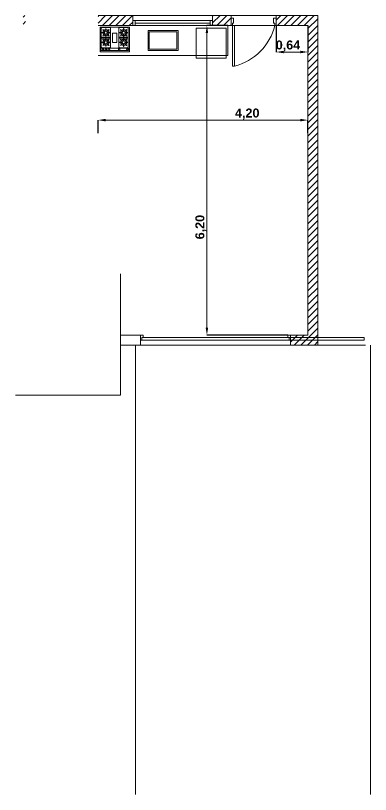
# Model space of a CAD drawing. Header units: millimetres. Extents: x 1416 to 3571, y 1446 to 1743.
# Drawn here: x 1584.76 to 1591.86, y 1481.71 to 1497.31 of the extents above; entities that cross this region are included whole.
import ezdxf

# ---------------------------------------------------------------- set-up
doc = ezdxf.new("R2010")
doc.units = ezdxf.units.MM
doc.header["$PDMODE"] = 3
doc.layers.add('0.1', color=50, linetype='Continuous', lineweight=0)
doc.layers.add('cotas', color=104, linetype='Continuous', lineweight=18)
for name, color, linetype, lineweight, true_color in [('arbol', 7, 'Continuous', 18, 0x00701c), ('gris', 252, 'Continuous', 18, 0x696969), ('rojo muros', 7, 'Continuous', 18, 0xe60a62)]:
    doc.layers.add(name, color=color, linetype=linetype, lineweight=lineweight, true_color=true_color)
doc.styles.add('SANSSERIFBOLD', font='sasb____.pfb')
doc.styles.get("Standard").update_dxf_attribs({"font": 'arial.ttf'})
doc.dimstyles.new('ISO-25', dxfattribs={"dimtxt": 2.5, "dimasz": 2.5, "dimexe": 1.25, "dimexo": 0.625, "dimtad": 1, "dimtxsty": 'Standard', "dimcen": 2.5, "dimadec": 0, "dimazin": 0, "dimtfac": 1, "dimtmove": 0, "dimatfit": 3, "dimfxl": 1, "dimarcsym": 0})

# ---------------------------------------------------------------- blocks, each defined once
blk = doc.blocks.new('*D218')
at = {"layer": 'cotas', "color": 0, "linetype": 'Continuous', "lineweight": -2}
for p, q in [((1589.009, 1497.112), (1588.587, 1497.112)), ((1590.209, 1490.912), (1588.587, 1490.912))]:
    blk.add_line(p, q, dxfattribs=at)
at = {"layer": 'cotas', "color": 0, "linetype": 'Continuous', "lineweight": 9}
blk.add_line((1588.587, 1496.962), (1588.587, 1491.062), dxfattribs=at)
at = {"layer": 'cotas', "color": 0, "linetype": 'Continuous'}
for points in [[(1588.562, 1496.962), (1588.612, 1496.962), (1588.587, 1497.112)], [(1588.562, 1491.062), (1588.612, 1491.062), (1588.587, 1490.912)]]:
    blk.add_solid(points, dxfattribs=at)
at = {"layer": 'Defpoints', "color": 0, "linetype": 'Continuous'}
for p in [(1589.009, 1497.112), (1588.587, 1490.912), (1590.209, 1490.912)]:
    blk.add_point(p, dxfattribs=at)
at = {"layer": 'cotas', "linetype": 'Continuous', "insert": (1588.466, 1493.075), "char_height": 0.18, "attachment_point": 5, "rotation": 90, "style": 'SANSSERIFBOLD'}
blk.add_mtext('6,20', dxfattribs=at)
blk = doc.blocks.new('*D219')
at = {"layer": 'cotas', "color": 0, "linetype": 'Continuous', "lineweight": -2}
for p, q in [((1586.409, 1494.956), (1586.409, 1495.218)), ((1590.609, 1494.962), (1590.609, 1495.218))]:
    blk.add_line(p, q, dxfattribs=at)
at = {"layer": 'cotas', "color": 0, "linetype": 'Continuous', "lineweight": 9}
blk.add_line((1590.459, 1495.218), (1586.559, 1495.218), dxfattribs=at)
at = {"layer": 'cotas', "color": 0, "linetype": 'Continuous'}
for points in [[(1586.559, 1495.243), (1586.559, 1495.193), (1586.409, 1495.218)], [(1590.459, 1495.243), (1590.459, 1495.193), (1590.609, 1495.218)]]:
    blk.add_solid(points, dxfattribs=at)
at = {"layer": 'Defpoints', "color": 0, "linetype": 'Continuous'}
for p in [(1586.409, 1495.218), (1586.409, 1494.956), (1590.609, 1494.962)]:
    blk.add_point(p, dxfattribs=at)
at = {"layer": 'cotas', "linetype": 'Continuous', "insert": (1589.394, 1495.34), "char_height": 0.18, "attachment_point": 5, "style": 'SANSSERIFBOLD'}
blk.add_mtext('4,20', dxfattribs=at)
blk = doc.blocks.new('cocina.anafe')
for points in [[(0.05, 0.5), (0.65, 0.5), (0.65, 0), (0.05, 0)], [(0.08, 0.385), (0.08, 0.389), (0.143, 0.389), (0.143, 0.385)], [(0.104, 0.447), (0.107, 0.45), (0.152, 0.405), (0.149, 0.403)], [(0.107, 0.323), (0.104, 0.326), (0.149, 0.371), (0.152, 0.368)], [(0.166, 0.475), (0.17, 0.475), (0.17, 0.411), (0.166, 0.411)], [(0.17, 0.299), (0.166, 0.299), (0.166, 0.362), (0.17, 0.362)], [(0.229, 0.45), (0.232, 0.447), (0.187, 0.403), (0.184, 0.405)], [(0.232, 0.326), (0.229, 0.323), (0.184, 0.368), (0.187, 0.371)], [(0.256, 0.389), (0.256, 0.385), (0.192, 0.385), (0.192, 0.389)], [(0.442, 0.389), (0.442, 0.385), (0.505, 0.385), (0.505, 0.389)], [(0.469, 0.45), (0.466, 0.447), (0.511, 0.403), (0.514, 0.405)], [(0.466, 0.326), (0.469, 0.323), (0.514, 0.368), (0.511, 0.371)], [(0.532, 0.475), (0.528, 0.475), (0.528, 0.411), (0.532, 0.411)], [(0.528, 0.299), (0.532, 0.299), (0.532, 0.362), (0.528, 0.362)], [(0.594, 0.447), (0.591, 0.45), (0.546, 0.405), (0.549, 0.403)], [(0.591, 0.323), (0.594, 0.326), (0.549, 0.371), (0.546, 0.368)], [(0.618, 0.385), (0.618, 0.389), (0.555, 0.389), (0.555, 0.385)], [(0.08, 0.189), (0.08, 0.193), (0.143, 0.193), (0.143, 0.189)], [(0.104, 0.252), (0.107, 0.254), (0.152, 0.21), (0.149, 0.207)], [(0.107, 0.127), (0.104, 0.13), (0.149, 0.175), (0.152, 0.172)], [(0.166, 0.279), (0.17, 0.279), (0.17, 0.215), (0.166, 0.215)], [(0.17, 0.103), (0.166, 0.103), (0.166, 0.166), (0.17, 0.166)], [(0.229, 0.254), (0.232, 0.252), (0.187, 0.207), (0.184, 0.21)], [(0.232, 0.13), (0.229, 0.127), (0.184, 0.172), (0.187, 0.175)], [(0.256, 0.193), (0.256, 0.189), (0.192, 0.189), (0.192, 0.193)], [(0.442, 0.193), (0.442, 0.189), (0.505, 0.189), (0.505, 0.193)], [(0.469, 0.254), (0.466, 0.252), (0.511, 0.207), (0.514, 0.21)], [(0.466, 0.13), (0.469, 0.127), (0.514, 0.172), (0.511, 0.175)], [(0.532, 0.279), (0.528, 0.279), (0.528, 0.215), (0.532, 0.215)], [(0.528, 0.103), (0.532, 0.103), (0.532, 0.166), (0.528, 0.166)], [(0.594, 0.252), (0.591, 0.254), (0.546, 0.21), (0.549, 0.207)], [(0.591, 0.127), (0.594, 0.13), (0.549, 0.175), (0.546, 0.172)], [(0.618, 0.189), (0.618, 0.193), (0.555, 0.193), (0.555, 0.189)], [(0.068, 0.074), (0.629, 0.074), (0.629, 0.023), (0.068, 0.023)]]:
    blk.add_lwpolyline(points, close=True)
for points in [[(0.089, 0.492), (0.249, 0.492, -0.414214), (0.264, 0.476), (0.264, 0.294, -0.414214), (0.249, 0.278), (0.089, 0.278, -0.414214), (0.073, 0.294), (0.073, 0.476, -0.414214)], [(0.609, 0.492), (0.449, 0.492, 0.414214), (0.434, 0.476), (0.434, 0.294, 0.414214), (0.449, 0.278), (0.609, 0.278, 0.414214), (0.624, 0.294), (0.624, 0.476, 0.414214)], [(0.089, 0.296), (0.249, 0.296, -0.414214), (0.264, 0.28), (0.264, 0.098, -0.414214), (0.249, 0.082), (0.089, 0.082, -0.414214), (0.073, 0.098), (0.073, 0.28, -0.414214)], [(0.609, 0.296), (0.449, 0.296, 0.414214), (0.434, 0.28), (0.434, 0.098, 0.414214), (0.449, 0.082), (0.609, 0.082, 0.414214), (0.624, 0.098), (0.624, 0.28, 0.414214)]]:
    blk.add_lwpolyline(points, format="xyb", close=True)
at = {"linetype": 'Continuous', "lineweight": 5}
blk.add_lwpolyline([(0.306, 0.376), (0.394, 0.376), (0.394, 0.187), (0.306, 0.187)], close=True, dxfattribs=at)
for centre, radius in [((0.168, 0.387), 0.0625), ((0.168, 0.387), 0.0364), ((0.53, 0.387), 0.0625), ((0.53, 0.387), 0.0364), ((0.168, 0.191), 0.0625), ((0.168, 0.191), 0.0364), ((0.53, 0.191), 0.0625), ((0.53, 0.191), 0.0364), ((0.111, 0.048), 0.0166), ((0.171, 0.048), 0.0166), ((0.229, 0.048), 0.0166), ((0.439, 0.048), 0.0166), ((0.605, 0.048), 0.0166)]:
    blk.add_circle(centre, radius)
blk = doc.blocks.new('*D220')
at = {"layer": 'cotas', "color": 0, "linetype": 'Continuous', "lineweight": -2}
for p, q in [((1589.972, 1497.112), (1589.972, 1496.582)), ((1590.609, 1497.112), (1590.609, 1496.582))]:
    blk.add_line(p, q, dxfattribs=at)
at = {"layer": 'cotas', "color": 0, "linetype": 'Continuous', "lineweight": 9}
blk.add_line((1590.122, 1496.582), (1590.459, 1496.582), dxfattribs=at)
at = {"layer": 'cotas', "color": 0, "linetype": 'Continuous'}
for points in [[(1590.122, 1496.607), (1590.122, 1496.557), (1589.972, 1496.582)], [(1590.459, 1496.607), (1590.459, 1496.557), (1590.609, 1496.582)]]:
    blk.add_solid(points, dxfattribs=at)
at = {"layer": 'Defpoints', "color": 0, "linetype": 'Continuous'}
for p in [(1589.972, 1497.112), (1590.609, 1497.112), (1590.609, 1496.582)]:
    blk.add_point(p, dxfattribs=at)
at = {"layer": 'cotas', "linetype": 'Continuous', "insert": (1590.209, 1496.703), "char_height": 0.18, "attachment_point": 5, "style": 'SANSSERIFBOLD'}
blk.add_mtext('0,64', dxfattribs=at)

msp = doc.modelspace()

# ---------------------------------------------------------------- hatches: boundary and pattern name
at = {"layer": 'rojo muros'}
h = msp.add_hatch(dxfattribs=at)
h.set_pattern_fill('LINE', color=256, scale=0.03, angle=45, style=0)
h.set_pattern_definition([(45, (-28.14661, 2.62589), (-0.067351921, 0.067351921), [])])
h.paths.add_polyline_path([(1587.102, 1497.312), (1586.409, 1497.312), (1586.409, 1497.112), (1587.102, 1497.112)])
h.paths.add_polyline_path([(1584.959, 1497.262), (1584.959, 1497.312), (1584.909, 1497.312), (1584.909, 1497.112), (1584.959, 1497.112)])
h.paths.add_polyline_path([(1589.972, 1497.262), (1589.972, 1497.112), (1590.109, 1497.112), (1590.109, 1497.262)])
h.paths.add_polyline_path([(1589.972, 1497.312), (1589.972, 1497.262), (1590.109, 1497.262), (1590.109, 1497.112), (1590.609, 1497.112), (1590.609, 1490.912), (1590.259, 1490.912), (1590.259, 1490.712), (1590.809, 1490.712), (1590.809, 1497.312)])
h.paths.add_polyline_path([(1589.072, 1497.112), (1589.072, 1497.312), (1588.702, 1497.312), (1588.702, 1497.112)])

# ---------------------------------------------------------------- linework, layer by layer
at = {"layer": 'arbol'}
for p, q in [((1589.072, 1497.112), (1589.072, 1497.312)), ((1589.972, 1497.112), (1589.972, 1497.312))]:
    msp.add_line(p, q, dxfattribs=at)
at = {"layer": 'gris'}
for p, q in [((1586.409, 1497.312), (1587.102, 1497.312)), ((1588.252, 1497.312), (1586.459, 1497.312)), ((1588.702, 1497.312), (1587.102, 1497.312)), ((1587.102, 1497.112), (1587.102, 1497.312)), ((1588.702, 1497.112), (1588.702, 1497.312)), ((1588.702, 1497.312), (1590.809, 1497.312)), ((1590.809, 1490.712), (1590.809, 1497.312)), ((1587.152, 1497.212), (1588.652, 1497.212)), ((1587.152, 1497.162), (1588.652, 1497.162)), ((1586.409, 1497.112), (1587.102, 1497.112)), ((1587.152, 1497.112), (1588.652, 1497.112)), ((1588.702, 1497.112), (1589.009, 1497.112)), ((1589.009, 1496.512), (1589.009, 1497.112)), ((1589.009, 1497.112), (1590.609, 1497.112)), ((1590.609, 1490.912), (1590.609, 1497.112)), ((1586.409, 1496.512), (1589.009, 1496.512)), ((1586.859, 1489.712), (1586.859, 1492.136)), ((1587.259, 1490.912), (1586.859, 1490.912)), ((1587.259, 1490.912), (1587.259, 1490.712)), ((1590.609, 1490.912), (1590.259, 1490.912)), ((1590.259, 1490.912), (1590.259, 1490.712)), ((1587.259, 1490.712), (1586.859, 1490.712)), ((1587.159, 1490.712), (1587.159, 1481.712)), ((1591.759, 1490.712), (1587.259, 1490.712)), ((1590.809, 1490.712), (1590.259, 1490.712)), ((1591.859, 1490.712), (1591.859, 1481.712)), ((1584.759, 1489.712), (1586.859, 1489.712))]:
    msp.add_line(p, q, dxfattribs=at)
for points in [[(1587.152, 1497.112), (1587.102, 1497.112), (1587.102, 1497.212), (1587.152, 1497.212)], [(1588.652, 1497.112), (1588.702, 1497.112), (1588.702, 1497.212), (1588.652, 1497.212)], [(1588.97, 1496.462), (1588.37, 1496.462), (1588.37, 1497.062), (1588.97, 1497.062)], [(1589.097, 1496.299), (1589.097, 1497.112), (1589.137, 1497.112), (1589.137, 1496.299)], [(1591.734, 1490.812), (1587.284, 1490.812), (1587.284, 1490.862), (1591.734, 1490.862)]]:
    msp.add_lwpolyline(points, close=True, dxfattribs=at)
for points in [[(1589.072, 1497.262), (1589.072, 1497.112), (1589.097, 1497.112), (1589.097, 1497.162), (1589.122, 1497.162), (1589.122, 1497.262), (1589.072, 1497.262)], [(1589.972, 1497.262), (1589.972, 1497.112), (1589.947, 1497.112), (1589.947, 1497.162), (1589.922, 1497.162), (1589.922, 1497.262), (1589.972, 1497.262)], [(1587.259, 1490.912), (1587.259, 1490.812), (1587.284, 1490.812), (1587.284, 1490.862), (1587.309, 1490.862), (1587.309, 1490.912), (1587.259, 1490.912)], [(1590.259, 1490.912), (1590.259, 1490.812), (1590.234, 1490.812), (1590.234, 1490.862), (1590.209, 1490.862), (1590.209, 1490.912), (1590.259, 1490.912)]]:
    msp.add_lwpolyline(points, dxfattribs=at)
at = {"layer": 'gris', "linetype": 'Continuous', "lineweight": 15, "ltscale": 0.07}
for points in [[(1588.009, 1496.612), (1587.409, 1496.612), (1587.409, 1497.012), (1588.009, 1497.012)], [(1587.984, 1496.637), (1587.434, 1496.637), (1587.434, 1496.987), (1587.984, 1496.987)]]:
    msp.add_lwpolyline(points, close=True, dxfattribs=at)
at = {"layer": 'gris'}
msp.add_arc((1588.864, 1497.381), 1.116, 284.1618, 346.0202, dxfattribs=at)

# ---------------------------------------------------------------- block references
at = {"layer": '0.1', "linetype": 'Continuous', "lineweight": 5, "xscale": 0.982457514410612, "yscale": 0.9824575144109531, "zscale": 0.9824575144108502}
msp.add_blockref('cocina.anafe', (1586.4, 1496.588), dxfattribs=at)

# ---------------------------------------------------------------- dimensions: what is measured, and where the dimension line sits
at = {"layer": 'cotas', "linetype": 'Continuous'}
dim = msp.add_linear_dim(base=(1588.587, 1490.912), p1=(1589.009, 1497.112), p2=(1590.209, 1490.912), angle=90, dimstyle='ISO-25', override={"dimtxt": 0.18, "dimasz": 0.15, "dimexe": 0, "dimexo": 0, "dimgap": 0.01, "dimzin": 0, "dimtxsty": 'SANSSERIFBOLD', "dimclrt": 256, "dimlwd": 9}, dxfattribs=at)
dim.commit()
dim.dimension.update_dxf_attribs({"geometry": '*D218', "text_midpoint": (1588.587, 1493.075), "dimtype": 160})
for base, p1, p2, picture, middle in [((1590.609, 1496.582), (1589.972, 1497.112), (1590.609, 1497.112), '*D220', (1590.209, 1496.582)), ((1586.409, 1495.218), (1590.609, 1494.962), (1586.409, 1494.956), '*D219', (1589.394, 1495.218))]:
    dim = msp.add_linear_dim(base=base, p1=p1, p2=p2, dimstyle='ISO-25', override={"dimtxt": 0.18, "dimasz": 0.15, "dimexe": 0, "dimexo": 0, "dimgap": 0.01, "dimzin": 0, "dimtxsty": 'SANSSERIFBOLD', "dimclrt": 256, "dimlwd": 9}, dxfattribs=at)
    dim.commit()
    dim.dimension.update_dxf_attribs({"geometry": picture, "text_midpoint": middle, "dimtype": 160})

doc.saveas('drawing.dxf')
